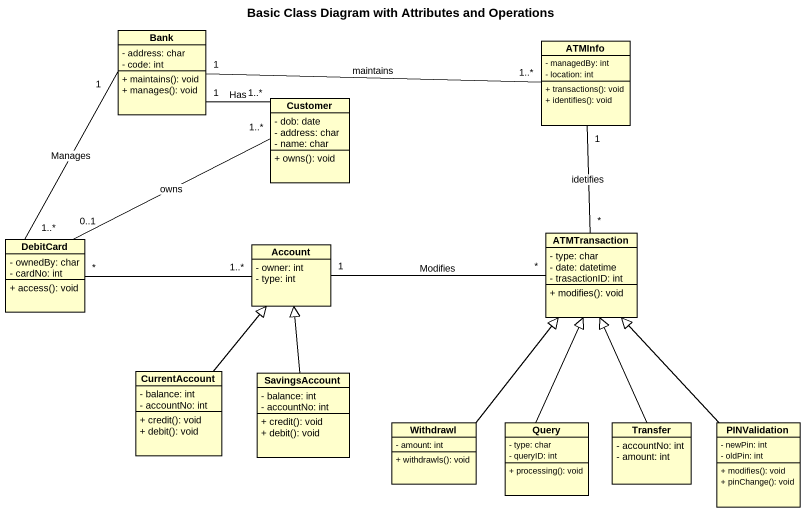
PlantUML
@startuml
title Basic Class Diagram with Attributes and Operations
hide circle
hide empty members
skinparam classAttributeIconSize 0
class Bank {
  - address: char
  - code: int
  + maintains(): void
  + manages(): void
}
class ATMInfo {
  - managedBy: int
  - location: int
  + transactions(): void
  + identifies(): void
}
class Customer {
  - dob: date
  - address: char
  - name: char
  + owns(): void
}
class DebitCard {
  - ownedBy: char
  - cardNo: int
  + access(): void
}
class Account {
  - owner: int
  - type: int
}
class ATMTransaction {
  - type: char
  - date: datetime
  - trasactionID: int
  + modifies(): void
}
class CurrentAccount {
  - balance: int
  - accountNo: int
  + credit(): void
  + debit(): void
}
class SavingsAccount {
  - balance: int
  - accountNo: int
  + credit(): void
  + debit(): void
}
class Withdrawl {
  - amount: int
  + withdrawls(): void
}
class Query {
  - type: char
  - queryID: int
  + processing(): void
}
class Transfer {
  - accountNo: int
  - amount: int
}
class PINValidation {
  - newPin: int
  - oldPin: int
  + modifies(): void
  + pinChange(): void
}
Bank "1" -right- "1..*" ATMInfo : maintains
Bank "1" -right- "1..*" Customer : Has
DebitCard "1..*" -up- "1" Bank : Manages
DebitCard "0..1" -right- "1..*" Customer : owns
DebitCard "*" -right- "1..*" Account
Account "1" -right- "*" ATMTransaction : Modifies
ATMTransaction "*" -up- "1" ATMInfo : idetifies
CurrentAccount -up-|> Account
SavingsAccount -up-|> Account
Withdrawl -up-|> ATMTransaction
Query -up-|> ATMTransaction
Transfer -up-|> ATMTransaction
PINValidation -up-|> ATMTransaction
@enduml
